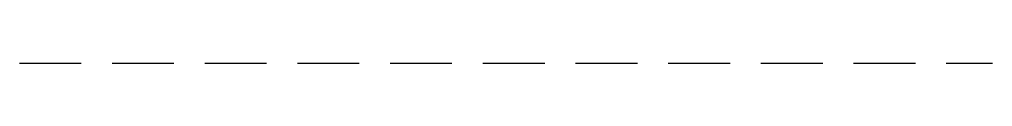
# Model space of a CAD drawing. Extents: x 0 to 100, y 0 to 0.
import ezdxf

# ---------------------------------------------------------------- set-up
doc = ezdxf.new("R2010")
doc.units = 0
doc.linetypes.add('HIDDEN', pattern=[9.525, 6.35, -3.175])

msp = doc.modelspace()

# ---------------------------------------------------------------- linework, layer by layer
at = {"linetype": 'HIDDEN'}
msp.add_line((0, 0), (100, 0), dxfattribs=at)

doc.saveas('drawing.dxf')
